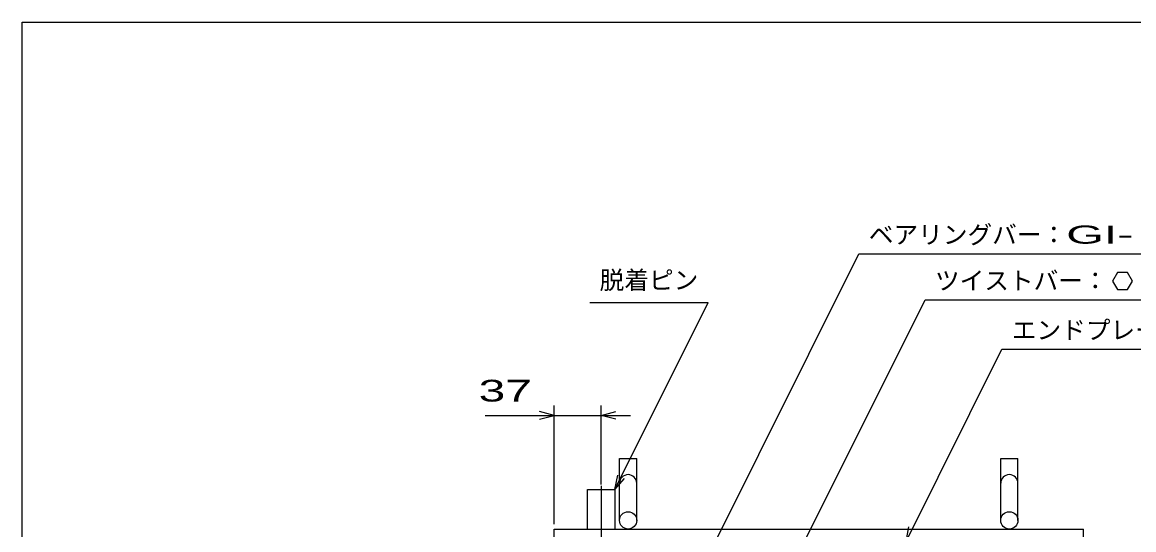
# Model space of a CAD drawing. Units: millimetres, scale not verified. Extents: x -1456 to 1385, y -1026 to 843.
# Drawn here: x -1383 to -482, y 432 to 843 of the extents above; entities that cross this region are included whole.
import ezdxf
from ezdxf.enums import TextEntityAlignment as Align

# ---------------------------------------------------------------- set-up
doc = ezdxf.new("R2010")
doc.units = ezdxf.units.MM
doc.header["$LTSCALE"] = 8
doc.linetypes.add('LONG_DASHED_DOTTED', pattern=[15.25, 12, -1.5, 0.25, -1.5])
for name, color, linetype, lineweight in [('0_2', 150, 'Continuous', 25), ('19', 6, 'Continuous', 25), ('22', 4, 'Continuous', 25)]:
    doc.layers.add(name, color=color, linetype=linetype, lineweight=lineweight)
doc.styles.add('ベクトル', font='')
doc.styles.get('ベクトル').set_extended_font_data('ベクトル')

msp = doc.modelspace()

# ---------------------------------------------------------------- linework, layer by layer
at = {"layer": '0_2'}
for p, q in [((-1383.2, -917.2), (-1383.2, 842.8)), ((-1383.2, 842.8), (1384.8, 842.8))]:
    msp.add_line(p, q, dxfattribs=at)
at = {"layer": '19'}
for p, q in [((-899, 439.5), (-899, 489.5)), ((-899, 489.5), (-885, 489.5)), ((-885, 439.5), (-885, 489.5)), ((-590, 439.5), (-590, 489.5)), ((-590, 489.5), (-576, 489.5)), ((-576, 439.5), (-576, 489.5)), ((-924.85, 432.5), (-924.85, 464.5)), ((-924.85, 464.5), (-902.85, 464.5)), ((-902.85, 464.5), (-902.85, 432.5)), ((-952, 432.5), (-523, 432.5)), ((-952, -187.5), (-952, 432.5)), ((-523, -187.5), (-523, 432.5))]:
    msp.add_line(p, q, dxfattribs=at)
at = {"layer": '19', "linetype": 'LONG_DASHED_DOTTED'}
msp.add_line((-913.85, 467.5), (-913.85, 399.5), dxfattribs=at)
at = {"layer": '19'}
for centre in [(-892, 439.5), (-583, 439.5)]:
    msp.add_circle(centre, 7, dxfattribs=at)
for centre in [(-892, 469.5), (-583, 469.5)]:
    msp.add_arc(centre, 7, 0, 180, dxfattribs=at)
at = {"layer": '22'}
for p, q in [((-857.4, 350.25), (-704.9, 655.25)), ((-704.9, 655.25), (-336.9, 655.25)), ((-495.274, 640.212), (-499.274, 633.284)), ((-487.274, 640.212), (-495.274, 640.212)), ((-483.275, 633.2), (-487.274, 640.212)), ((-499.274, 633.284), (-495.274, 626.356)), ((-487.274, 626.356), (-483.274, 633.284)), ((-495.274, 626.356), (-487.274, 626.356)), ((-923.1, 616), (-827.1, 616)), ((-902.85, 464.5), (-827.1, 616)), ((-772.65, 375.25), (-651.275, 618)), ((-651.275, 618), (-415.275, 618)), ((-666.75, 422.5), (-589, 578)), ((-589, 578), (-253, 578)), ((-952, 436.5), (-952, 532.5)), ((-914, 468.504), (-914, 532.5)), ((-1008, 524.5), (-952, 524.5)), ((-952, 524.5), (-964, 527.7)), ((-964, 521.3), (-952, 524.5)), ((-952, 524.5), (-914, 524.5)), ((-914, 524.5), (-902, 527.7)), ((-902, 521.3), (-914, 524.5)), ((-914, 524.5), (-890, 524.5)), ((-902.85, 464.5), (-900.45, 476.18)), ((-902.85, 464.5), (-894.85, 473.3)), ((-666.75, 422.5), (-664.35, 434.18))]:
    msp.add_line(p, q, dxfattribs=at)

# ---------------------------------------------------------------- texts
at = {"layer": '22', "color": 2, "style": 'ベクトル'}
for s, p in [('ベアリングバー：', (-696.9, 670.85)), ('脱着ピン', (-915.1, 634)), ('ツイストバー：', (-643.275, 633.6)), ('エンドプレート：', (-581, 593.6))]:
    msp.add_text(s, height=14.66, dxfattribs=at).set_placement(p, align=Align.MIDDLE_LEFT)
for s, height, width, p in [('GI-', 14.66, 2, (-536.9, 670.85)), (' 37 ', 17.6, 1.65, (-1024, 544.5))]:
    msp.add_text(s, height=height, dxfattribs=dict(at, width=width)).set_placement(p, align=Align.MIDDLE_LEFT)

doc.saveas('drawing.dxf')
